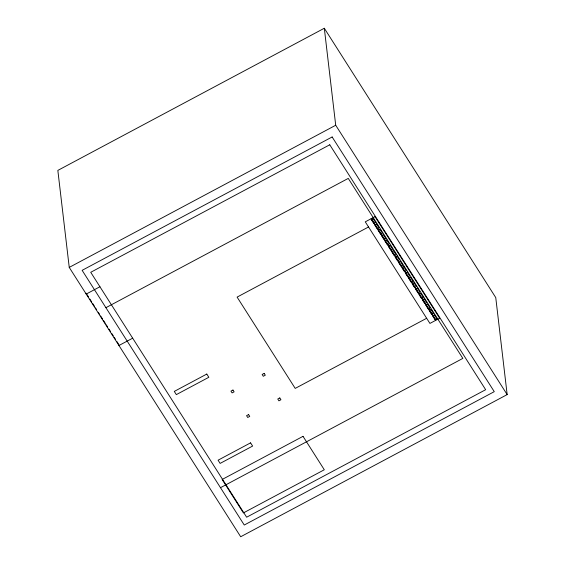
<?xml version="1.0" encoding="UTF-8"?>
<svg xmlns="http://www.w3.org/2000/svg" width="565" height="565" viewBox="0 0 565 565"><rect width="100%" height="100%" fill="white"/><g stroke="black" fill="none" stroke-linecap="round" stroke-linejoin="round"><path stroke-width="0.85" d="M324.31 28.25L57.842 170.404L69.241 267.4L240.69 536.75L507.158 394.596L495.759 297.6L324.31 28.25L335.709 125.246L507.158 394.596M69.241 267.4L335.709 125.246M99.934 286.752L86.212 294.068L86.106 293.157L88.444 296.83M105.909 307.685L348.259 178.399L462.841 358.401L220.491 487.687M132.676 338.188L118.954 345.505L118.848 344.594M368.542 226.982L237.102 297.105L295.213 388.402L426.66 318.279M89.849 299.04L91.721 301.978M92.653 303.447L94.525 306.385M95.464 307.854L96.396 309.323M98.268 312.261L99.673 314.465M100.605 315.941L102.477 318.879M103.409 320.348L105.281 323.286M106.22 324.755L107.618 326.958M109.024 329.162L110.429 331.365M111.828 333.576L113.233 335.78M114.172 337.249L115.571 339.452M116.976 341.656L118.382 343.859M332.142 136.97L82.137 270.338L244.257 525.026L494.262 391.658L332.142 136.97M329.762 144.781L90.732 272.295L246.637 517.215L485.66 389.702L329.762 144.781M371.05 218.761L365.273 221.84L429.93 323.42L435.707 320.341L371.05 218.761M375.012 216.642L371.396 218.57L436.06 320.15L439.669 318.222L375.012 216.642M373.14 218.648L371.346 219.608L373.797 223.458L375.598 222.504L373.14 218.648M376.544 223.987L374.743 224.948L377.208 228.818L379.002 227.857L376.544 223.987M379.948 229.341L378.155 230.301L380.605 234.157L382.406 233.197L379.948 229.341M383.345 234.68L381.552 235.64L384.002 239.496L385.803 238.536L383.345 234.68M386.757 240.04L384.963 241.001L387.413 244.85L389.207 243.889L386.757 240.04M390.154 245.38L388.36 246.34L390.811 250.189L392.611 249.229L390.154 245.38M393.558 250.719L391.757 251.679L394.222 255.542L396.016 254.589L393.558 250.719M396.962 256.072L395.168 257.033L397.619 260.889L399.42 259.928L396.962 256.072M400.366 261.411L398.565 262.372L401.016 266.228L402.817 265.268L400.366 261.411M403.77 266.765L401.976 267.725L404.427 271.581L406.228 270.621L403.77 266.765M206.79 374.058L174.288 391.404L176.337 394.617L208.838 377.279L206.79 374.058M407.174 272.104L405.373 273.065L407.824 276.921L409.625 275.96L407.174 272.104M410.571 277.45L408.77 278.404L411.235 282.274L413.036 281.314L410.571 277.45M413.983 282.804L412.182 283.764L414.632 287.613L416.433 286.653L413.983 282.804M417.38 288.143L415.579 289.103L418.036 292.953L419.83 291.992L417.38 288.143M232.964 390.048L230.944 391.121L232.088 392.915L234.108 391.842L232.964 390.048M264.166 373.401L262.146 374.475L263.29 376.276L265.31 375.195L264.166 373.401M420.784 293.496L418.99 294.457L421.441 298.313L423.242 297.352L420.784 293.496M424.188 298.836L422.387 299.796L424.838 303.652L426.639 302.692L424.188 298.836M427.585 304.175L425.784 305.135L428.249 309.006L430.05 308.045L427.585 304.175M430.996 309.535L429.195 310.489L431.646 314.345L433.447 313.384L430.996 309.535M434.393 314.875L432.592 315.828L435.05 319.684L436.844 318.724L434.393 314.875M248.586 414.59L246.566 415.663L247.717 417.479L249.737 416.398L248.586 414.59M279.788 397.944L277.768 399.017L278.919 400.832L280.939 399.752L279.788 397.944M250.578 442.854L218.076 460.193L220.124 463.413L252.626 446.068L250.578 442.854M303.024 436.335L222.13 479.487L243.402 512.914L324.296 469.762L303.024 436.335"/></g></svg>
